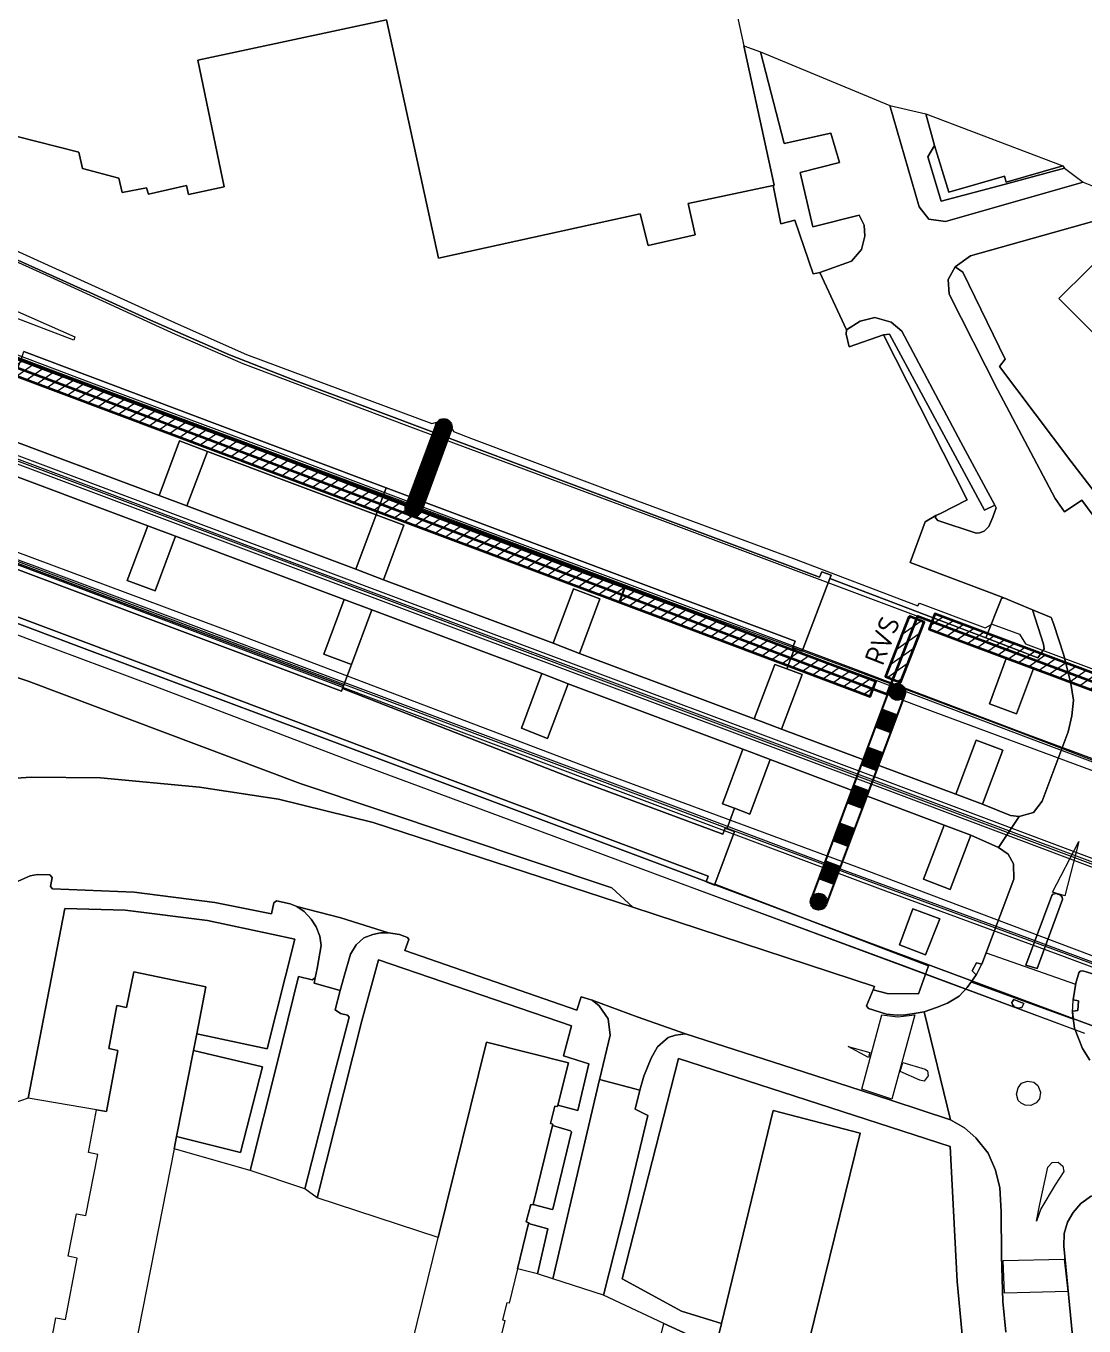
# Model space of a CAD drawing. Header units: metres. Extents: x 112942 to 118371, y 496117 to 499046.
# Drawn here: x 115568.4 to 115699.1, y 497433.4 to 497594 of the extents above; entities that cross this region are included whole.
import ezdxf
from ezdxf.enums import TextEntityAlignment as Align

# ---------------------------------------------------------------- set-up
doc = ezdxf.new("R2010")
doc.units = ezdxf.units.M
for name, color, linetype, lineweight in [('B-WE-OG-TOPOKAART-G', 7, 'Continuous', 18), ('N-WE-KL-DATA_GLASVEZEL-G', 90, 'KL-GLASVEZEL-N', 35), ('N-WE-KL-DATA_GLASVEZEL_HULPSTUK-S', 90, 'Continuous', 25), ('N-WE-KL-DATA_KABELGOOT-A', 92, 'Continuous', 18), ('N-WE-KL-DATA_KABELGOOT-G', 90, 'Continuous', 35), ('N-WE-KL-DATA_KABELGOOT-T25', 7, 'Continuous', 25), ('N-WE-VW-BEWEGWIJZERING_DRAAGCONSTRUCTIE_PORTAAL-G', 7, 'Continuous', 25)]:
    doc.layers.add(name, color=color, linetype=linetype, lineweight=lineweight)
doc.layers.add('GV-KAB-LIJN', color=3, linetype='Continuous')
doc.styles.add('NLCS-ISO-T25', font='NLCS-ISO.ttf', dxfattribs={"height": 2.5})
doc.linetypes.add('KL-GLASVEZEL-N', pattern='A,4,-1,[101,NLCS.SHX,S=0.5,R=0,X=0,Y=0],-1,4,-1,["G",Standard,S=1,R=0,X=-0.25,Y=-0.5],-1.5', length=12.5)
pattern_1 = [(35, (115239.072, 497068.6275), (-0.6373868, 0.9102827), [])]

# ---------------------------------------------------------------- blocks, each defined once
blk = doc.blocks.new('SKL-DATA_HULP_HDPE_KOP-SO')
at = {"layer": 'GV-KAB-LIJN'}
blk.add_line((-1, 0), (1, 0), dxfattribs=at)
at = {"layer": 'GV-KAB-LIJN', "const_width": 0.2}
for points in [[(-1, -0.5), (-1, 0.5)], [(1, -0.5), (1, 0.5)]]:
    blk.add_lwpolyline(points, dxfattribs=at)

msp = doc.modelspace()

# ---------------------------------------------------------------- hatches: boundary and pattern name
at = {"layer": 'N-WE-KL-DATA_KABELGOOT-A'}
h = msp.add_hatch(dxfattribs=at)
h.set_pattern_fill('ANSI31', color=256, scale=0.35, style=0)
h.set_pattern_definition(pattern_1)
h.paths.add_polyline_path([(115409.834, 497611.872), (115409.133, 497609.998), (115429.111, 497602.526), (115472.372, 497586.338), (115508.985, 497572.531), (115553.699, 497555.805), (115598.336, 497539.082), (115647.466, 497520.636), (115672.726, 497511.137), (115673.43, 497513.009), (115648.168, 497522.508), (115599.038, 497540.954), (115554.399, 497557.679), (115509.689, 497574.403), (115473.076, 497588.21), (115429.811, 497604.4)])
h = msp.add_hatch(dxfattribs=at)
h.set_pattern_fill('ANSI31', color=256, scale=0.35, style=0)
h.set_pattern_definition(pattern_1)
h.paths.add_polyline_path([(115677.534, 497521.064), (115674.608, 497513.618), (115676.469, 497512.886), (115679.395, 497520.332)])
h = msp.add_hatch(dxfattribs=at)
h.set_pattern_fill('ANSI31', color=256, scale=0.35, style=0)
h.set_pattern_definition(pattern_1)
h.paths.add_polyline_path([(115866.167, 497443.04), (115858.41, 497446.077), (115840.874, 497454.173), (115812.922, 497467.293), (115784.142, 497480.806), (115766.854, 497488.838), (115760.714, 497491.373), (115749.683, 497495.555), (115735.685, 497500.78), (115685.294, 497519.623), (115680.712, 497521.341), (115680.01, 497519.468), (115684.594, 497517.749), (115734.985, 497498.906), (115748.979, 497493.683), (115759.978, 497489.513), (115766.05, 497487.006), (115783.296, 497478.994), (115812.072, 497465.483), (115840.03, 497452.359), (115857.626, 497444.237), (115865.438, 497441.178)])

# ---------------------------------------------------------------- linework, layer by layer
at = {"layer": 'B-WE-OG-TOPOKAART-G'}
for points, elevation in [([(115648.091, 497632.897), (115657.117, 497591.507), (115660.87, 497574.299), (115660.718, 497574.267), (115650.235, 497572.04), (115651.08, 497568.18), (115645.294, 497566.856), (115644.308, 497570.78), (115619.364, 497565.292), (115612.949, 497594.734), (115589.63, 497589.746), (115592.892, 497574.102), (115588.478, 497573.155), (115588.235, 497574.25), (115583.546, 497573.196), (115583.304, 497573.996), (115580.294, 497573.409), (115579.889, 497575.182), (115575.391, 497576.36), (115574.941, 497578.38), (115561.933, 497581.663)], -0.359), ([(115710.523, 497545.766), (115696.038, 497560.297), (115703.228, 497567.422)], -0.55), ([(115571.096, 497429.156), (115572.118, 497434.387), (115573.29, 497434.186), (115574.74, 497441.738), (115573.621, 497441.992), (115574.657, 497447.243), (115575.819, 497447.042), (115577.294, 497454.567), (115576.128, 497454.799), (115577.133, 497460.07), (115578.347, 497459.874), (115579.782, 497467.411), (115578.635, 497467.678), (115579.652, 497472.954), (115580.82, 497472.741), (115581.725, 497477.138), (115590.65, 497475.269), (115589.509, 497469.457), (115589.109, 497467.423), (115589.109, 497467.423), (115587.022, 497456.791), (115586.722, 497455.265), (115576.982, 497405.659)], -0.287), ([(115653.323, 497429.531), (115654.339, 497433.704), (115660.746, 497460.011), (115671.479, 497457.19), (115663.935, 497426.573)], -0.293), ([(115644.96, 497424.506), (115647.204, 497433.704), (115651.17, 497431.86)], -0.293)]:
    msp.add_lwpolyline(points, dxfattribs=dict(at, elevation=elevation))
at = {"layer": 'B-WE-OG-TOPOKAART-G', "elevation": -0.073}
msp.add_lwpolyline([(115672.667, 497467.166), (115672.498, 497466.539), (115669.989, 497467.886), (115672.667, 497467.166)], close=True, dxfattribs=at)
at = {"layer": 'B-WE-OG-TOPOKAART-G'}
for points in [[(115446.556, 497598.107, 6.858), (115477.137, 497586.663, 7.12), (115491.127, 497581.446, 7.12), (115501.537, 497577.523, 7.129), (115516.452, 497571.688, 7.093), (115528.692, 497567.164, 7.12), (115542.843, 497561.929, 7.12), (115574.49, 497550.041, 7.12), (115586.899, 497545.411, 7.12), (115598.658, 497541.05, 7.12), (115617.619, 497533.798, 7.12), (115637.471, 497526.33, 7.12), (115648.724, 497522.228, 7.12), (115664.03, 497516.609, 6.973), (115673.069, 497513.282, 7.039), (115694.12, 497505.354, 7.087), (115709.66, 497499.535, 7.087)], [(115561.933, 497581.663, -0.359), (115574.941, 497578.38, -0.359), (115575.391, 497576.36, -0.359), (115579.889, 497575.182, -0.359), (115580.294, 497573.409, -0.359), (115583.304, 497573.996, -0.359), (115583.546, 497573.196, -0.359), (115588.235, 497574.25, -0.359), (115588.478, 497573.155, -0.359), (115592.892, 497574.102, -0.359), (115589.63, 497589.746, -0.359), (115612.949, 497594.734, -0.359), (115619.364, 497565.292, -0.359), (115644.308, 497570.78, -0.359), (115645.294, 497566.856, -0.359), (115651.08, 497568.18, -0.359), (115650.235, 497572.04, -0.359), (115660.718, 497574.267, -0.359), (115661.678, 497569.538, -0.29), (115663.405, 497569.986, -0.29), (115665.669, 497563.345, -0.32), (115666.11, 497563.432, -0.539), (115666.495, 497563.508, -0.319), (115669.776, 497556.449, -0.353), (115669.736, 497555.907, -0.46), (115670.095, 497554.323, -0.46), (115674.361, 497555.836, -0.253), (115684.703, 497535.436, -0.237), (115681.412, 497533.747, -0.269), (115680.814, 497533.509, -0.431), (115679.517, 497532.72, -0.534), (115677.653, 497527.696, -0.522), (115689.211, 497523.323, -0.356), (115688.936, 497523.23, -0.353), (115686.999, 497518.378, -0.398), (115667.743, 497525.721, -0.364), (115667.895, 497526.141, -0.33), (115666.746, 497526.56, -0.301), (115666.462, 497525.877, -0.207), (115628.241, 497540.221, -0.345), (115619.722, 497543.416, -0.353), (115610.271, 497546.972, -0.303), (115601.751, 497550.156, -0.303), (115593.554, 497553.337, -0.31), (115583.792, 497557.649, -0.262), (115575.849, 497561.244, -0.332), (115575.6, 497561.357, -0.304), (115560.457, 497568.16, -0.306)], [(115657.117, 497591.507, -0.359), (115659.173, 497590.785, -0.25), (115662.09, 497579.467, -0.213), (115667.852, 497580.724, -0.2), (115668.93, 497577.122, -0.2), (115664.08, 497575.871, -0.22), (115665.629, 497569.181, -0.227), (115671.37, 497570.623, -0.15), (115671.966, 497569.361, -0.15), (115672.071, 497568.021, -0.16), (115671.631, 497566.381, -0.183), (115670.413, 497564.909, -0.217), (115666.495, 497563.508, -0.319), (115666.11, 497563.432, -0.539), (115665.669, 497563.345, -0.32), (115663.405, 497569.986, -0.29), (115661.678, 497569.538, -0.29), (115660.718, 497574.267, -0.359), (115660.87, 497574.299, -0.359), (115657.117, 497591.507, -0.359)], [(115689.452, 497432.631, -0.235), (115689.085, 497436.415, -0.235), (115688.947, 497442.058, -0.214), (115688.882, 497447.535, -0.2), (115688.725, 497450.437, -0.183), (115688.201, 497452.648, -0.174), (115687.277, 497454.71, -0.223), (115685.774, 497456.605, -0.188), (115684.377, 497457.851, -0.194), (115682.627, 497458.865, -0.027), (115679.387, 497472.175, -0.103), (115680.92, 497472.711, -0.214), (115682.276, 497473.275, -0.235), (115683.718, 497474.104, -0.223), (115684.708, 497475.197, -0.117), (115685.235, 497475.955, -0.15), (115685.792, 497476.755, -0.173), (115685.306, 497477.234, -0.175), (115685.834, 497478.246, -0.169), (115686.504, 497478.075, -0.164), (115687.074, 497479.601, -0.15), (115690.452, 497488.577, -0.157), (115690.407, 497490.47, -0.193), (115689.756, 497491.654, -0.202), (115688.571, 497492.509, -0.241), (115691.114, 497496.307, -0.191), (115692.872, 497496.808, -0.173), (115693.97, 497498.198, -0.19), (115697.153, 497506.782, -0.155), (115697.644, 497508.759, -0.181), (115697.819, 497510.706, -0.179), (115697.501, 497512.73, -0.194), (115696.632, 497516.238, -0.183), (115695.354, 497520.178, -0.113), (115695.053, 497520.921, -0.245), (115692.762, 497521.863, -0.224), (115689.211, 497523.323, -0.356), (115677.653, 497527.696, -0.522), (115679.517, 497532.72, -0.534), (115680.814, 497533.509, -0.431), (115680.8, 497533.213, -0.41), (115681.062, 497532.866, -0.401), (115685.793, 497531.339, -0.314), (115686.218, 497531.354, -0.317), (115686.796, 497531.567, -0.311), (115687.381, 497532.134, -0.314), (115687.856, 497533.29, -0.329), (115688.274, 497534.433, -0.329), (115688.093, 497534.772, -0.326), (115683.922, 497542.572, -0.17), (115676.638, 497556.255, -0.197), (115675.293, 497557.374, -0.217), (115673.281, 497557.978, -0.217), (115671.489, 497557.513, -0.283), (115669.776, 497556.449, -0.353), (115666.495, 497563.508, -0.319), (115670.413, 497564.909, -0.217), (115671.631, 497566.381, -0.183), (115672.071, 497568.021, -0.16), (115671.966, 497569.361, -0.15), (115671.37, 497570.623, -0.15), (115665.629, 497569.181, -0.227), (115664.08, 497575.871, -0.22), (115668.93, 497577.122, -0.2), (115667.852, 497580.724, -0.2), (115662.09, 497579.467, -0.213), (115659.173, 497590.785, -0.25), (115675.156, 497584.148, -0.12)], [(115472.724, 497587.274, 6.963), (115509.337, 497573.467, 6.943), (115554.049, 497556.742, 6.943), (115598.687, 497540.018, 6.96), (115647.817, 497521.572, 7.013), (115680.382, 497509.327, 7.067), (115711.719, 497497.702, 7.083)], [(115519.368, 497579.306, 0.539), (115521.718, 497585.499, 0.723), (115542.164, 497576.202, 1.247), (115571.394, 497562.969, 2.01), (115586.834, 497555.884, 2.253), (115595.208, 497552.293, 2.487), (115615.456, 497544.62, 3.16), (115646.381, 497533.146, 3.957), (115684.944, 497518.686, 4.923), (115735.245, 497499.877, 6.177)], [(115675.156, 497584.148, -0.12), (115678.778, 497571.653, -0.133), (115679.949, 497570.108, -0.147), (115682.002, 497569.833, -0.2), (115699.019, 497574.662, -0.453), (115706.626, 497571.637, -0.48), (115685.09, 497565.568, -0.323), (115683.206, 497564.242, -0.283), (115682.335, 497562.64, -0.263), (115682.49, 497560.835, -0.153), (115688.433, 497549.085, -0.12), (115695.586, 497535.62, -0.087), (115696.712, 497533.976, -0.197), (115698.871, 497535.4, -0.223), (115702.467, 497530.508, -0.23)], [(115675.156, 497584.148, -0.12), (115679.603, 497583.117, -0.368), (115680.648, 497579.195, -0.476), (115679.815, 497577.8, -0.234), (115681.466, 497572.317, -0.182), (115689.26, 497574.41, -0.441), (115696.734, 497576.416, -0.481), (115699.019, 497574.662, -0.453), (115682.002, 497569.833, -0.2), (115679.949, 497570.108, -0.147), (115678.778, 497571.653, -0.133), (115675.156, 497584.148, -0.12)], [(115679.603, 497583.117, -0.368), (115696.511, 497576.718, -0.522), (115689.523, 497574.668, -0.479), (115689.312, 497575.426, -0.461), (115682.435, 497573.459, -0.327), (115680.648, 497579.195, -0.476), (115679.603, 497583.117, -0.368)], [(115460.758, 497579.804, 6.98), (115500.509, 497564.947, 7.017), (115541.612, 497549.511, 7.097), (115583.221, 497533.905, 7.073), (115623.584, 497518.744, 7.037), (115676.194, 497499.064, 7.157), (115702.435, 497489.212, 7.053)], [(115702.786, 497490.147, 7.053), (115676.544, 497499.999, 7.157), (115623.934, 497519.679, 7.037), (115583.572, 497534.839, 7.073), (115541.963, 497550.445, 7.097), (115500.859, 497565.882, 7.017), (115461.108, 497580.739, 6.98)], [(115713.432, 497498.546, 5.89), (115691.969, 497506.504, 5.288), (115670.682, 497514.552, 4.72), (115647.302, 497523.315, 4.093), (115624.104, 497532.011, 3.482), (115600.096, 497541.073, 2.844), (115576.562, 497549.847, 2.196), (115552.648, 497558.862, 1.555), (115532.15, 497566.526, 1.022), (115516.764, 497572.436, 0.585), (115517.058, 497573.215, 0.607), (115518.26, 497576.385, 0.53), (115556.761, 497562.143, 1.612), (115557.201, 497562.057, 1.597), (115557.466, 497562.191, 1.597), (115557.556, 497562.442, 1.597), (115557.471, 497562.688, 1.597), (115557.082, 497562.95, 1.612), (115519.368, 497579.306, 0.539)], [(115696.511, 497576.718, -0.522), (115696.734, 497576.416, -0.481), (115689.26, 497574.41, -0.441), (115681.466, 497572.317, -0.182), (115679.815, 497577.8, -0.234), (115680.648, 497579.195, -0.476), (115682.435, 497573.459, -0.327), (115689.312, 497575.426, -0.461), (115689.523, 497574.668, -0.479), (115696.511, 497576.718, -0.522)], [(115473.464, 497575.415, 7.077), (115518.17, 497558.67, 7.08), (115555.8, 497544.593, 7.12), (115599.602, 497528.148, 7.123), (115641.095, 497512.587, 7.13), (115675.671, 497499.632, 7.133), (115806.516, 497450.529, 7.078)], [(115809.343, 497458.05, 6.985), (115808.175, 497454.965, 7.055), (115806.948, 497451.722, 7.071), (115806.934, 497451.686, 7.115), (115806.731, 497451.148, 7.027), (115806.57, 497450.722, 7.078), (115798.806, 497453.639, 7.077), (115779.42, 497460.927, 7.077), (115760.739, 497467.952, 7.08), (115737.283, 497476.748, 7.08), (115716.351, 497484.624, 7.043), (115698.2, 497491.413, 7.053), (115675.74, 497499.817, 7.133), (115641.164, 497512.772, 7.13), (115599.672, 497528.333, 7.123), (115555.869, 497544.778, 7.12), (115518.239, 497558.855, 7.08), (115473.534, 497575.6, 7.077)], [(115709.039, 497525.242, -0.407), (115697.506, 497540.23, -0.217), (115688.697, 497551.925, -0.153), (115689.391, 497552.802, -0.23), (115684.166, 497563.546, -0.26), (115683.206, 497564.242, -0.283), (115685.09, 497565.568, -0.323), (115706.626, 497571.637, -0.48)], [(115557.694, 497570.527, 1.621), (115587.212, 497557.149, 2.341), (115595.657, 497553.406, 2.487), (115618.567, 497544.862, 3.298), (115619.46, 497545.119, 3.298), (115620.901, 497544.595, 3.298), (115621.224, 497543.873, 3.298), (115623.452, 497543.01, 3.322), (115642.86, 497535.736, 3.892), (115663.233, 497528.202, 4.489), (115678.609, 497522.364, 4.855), (115678.808, 497522.683, 4.855), (115686.926, 497519.627, 5.08), (115687.782, 497520.063, 5.032), (115691.163, 497518.854, 5.158), (115691.918, 497517.646, 5.188), (115708.532, 497511.425, 5.63)], [(115560.457, 497568.16, -0.306), (115575.6, 497561.357, -0.304), (115575.849, 497561.244, -0.332), (115583.792, 497557.649, -0.262), (115593.554, 497553.337, -0.31), (115601.751, 497550.156, -0.303), (115610.271, 497546.972, -0.303), (115619.722, 497543.416, -0.353), (115628.241, 497540.221, -0.345), (115666.462, 497525.877, -0.207), (115666.746, 497526.56, -0.301), (115667.895, 497526.141, -0.33), (115667.743, 497525.721, -0.364), (115664.322, 497516.741, -0.225), (115663.363, 497517.087, -0.26), (115663.128, 497517.172, -0.237), (115663.434, 497517.965, -0.236), (115645.074, 497524.852, -0.225), (115612.921, 497536.926, -0.247), (115592.077, 497544.747, -0.203), (115568.162, 497553.761, -0.218)], [(115703.228, 497567.422, -0.55), (115696.038, 497560.297, -0.55), (115710.523, 497545.766, -0.55)], [(115715.851, 497472.462, 7.15), (115692.104, 497481.335, 7.195), (115668.718, 497489.942, 7.156), (115650.083, 497496.986, 7.141), (115602.465, 497514.859, 7.132), (115587.628, 497520.457, 7.18), (115569.512, 497527.24, 7.786), (115563.185, 497529.566, 7.753), (115560.729, 497530.461, 7.75), (115555.958, 497532.165, 7.753), (115525.138, 497542.988, 4.444), (115467.288, 497564.935, 6.931)], [(115706.042, 497476.9, 6.973), (115672.199, 497489.658, 7.053), (115639.365, 497501.796, 7.047), (115594.596, 497518.782, 7.08), (115551.014, 497535.038, 7.047), (115508.148, 497551.084, 7.047), (115467.783, 497566.306, 6.843)], [(115702.467, 497530.508, -0.23), (115698.871, 497535.4, -0.223), (115696.712, 497533.976, -0.197), (115695.586, 497535.62, -0.087), (115688.433, 497549.085, -0.12), (115682.49, 497560.835, -0.153), (115682.335, 497562.64, -0.263), (115683.206, 497564.242, -0.283), (115684.166, 497563.546, -0.26), (115689.391, 497552.802, -0.23), (115688.697, 497551.925, -0.153), (115697.506, 497540.23, -0.217)], [(115557.359, 497561.576, 1.544), (115558.272, 497562.616, 1.556), (115565.208, 497559.662, 1.672), (115574.468, 497555.576, 1.966), (115574.34, 497555.151, 1.969), (115561.893, 497559.89, 1.615), (115557.359, 497561.576, 1.544)], [(115757.479, 497481.404, 6.8), (115689.482, 497507.363, 5.173), (115677.437, 497511.871, 4.93), (115663.734, 497517.001, 4.603), (115652.399, 497521.154, 4.285), (115632.561, 497528.618, 3.628), (115618.586, 497533.866, 3.283), (115599.233, 497541.127, 2.767), (115573.084, 497550.865, 2.037), (115556.282, 497557.221, 1.681)], [(115688.093, 497534.772, -0.326), (115686.82, 497534.157, -0.308), (115675.087, 497555.916, -0.297), (115674.361, 497555.836, -0.253), (115670.095, 497554.323, -0.46), (115669.736, 497555.907, -0.46), (115669.776, 497556.449, -0.353), (115671.489, 497557.513, -0.283), (115673.281, 497557.978, -0.217), (115675.293, 497557.374, -0.217), (115676.638, 497556.255, -0.197), (115683.922, 497542.572, -0.17), (115688.093, 497534.772, -0.326)], [(115688.093, 497534.772, -0.326), (115688.274, 497534.433, -0.329), (115687.856, 497533.29, -0.329), (115687.381, 497532.134, -0.314), (115686.796, 497531.567, -0.311), (115686.218, 497531.354, -0.317), (115685.793, 497531.339, -0.314), (115681.062, 497532.866, -0.401), (115680.8, 497533.213, -0.41), (115680.814, 497533.509, -0.431), (115681.412, 497533.747, -0.269), (115684.703, 497535.436, -0.237), (115674.361, 497555.836, -0.253), (115675.087, 497555.916, -0.297), (115686.82, 497534.157, -0.308), (115688.093, 497534.772, -0.326)], [(115612.921, 497536.926, -0.247), (115611.706, 497533.696, -0.247), (115611.671, 497533.602, -0.247), (115590.827, 497541.424, -0.202), (115587.386, 497542.716, -0.22), (115584.855, 497535.976, -0.221), (115564.368, 497543.649, -0.21), (115567.884, 497553.011, -0.215), (115568.162, 497553.761, -0.218), (115592.077, 497544.747, -0.203), (115612.921, 497536.926, -0.247)], [(115564.368, 497543.649, -0.21), (115584.855, 497535.976, -0.221), (115588.3, 497534.681, -0.2), (115609.148, 497526.859, -0.247), (115612.574, 497525.574, -0.239), (115626.715, 497520.291, -0.221), (115633.562, 497517.716, -0.224), (115636.8, 497516.458, -0.228), (115658.394, 497508.373, -0.264), (115659.482, 497507.965, -0.18), (115661.768, 497507.108, -0.262), (115683.286, 497499.081, -0.23), (115686.586, 497497.824, -0.233), (115690.062, 497496.443, -0.229), (115691.114, 497496.307, -0.191)], [(115588.3, 497534.681, -0.2), (115584.855, 497535.976, -0.221), (115587.386, 497542.716, -0.22), (115590.827, 497541.424, -0.202), (115588.3, 497534.681, -0.2)], [(115588.3, 497534.681, -0.2), (115590.827, 497541.424, -0.202), (115611.671, 497533.602, -0.247), (115609.148, 497526.859, -0.247), (115588.3, 497534.681, -0.2)], [(115699.224, 497469.495, 5.609), (115649.052, 497488.14, 4.363), (115630.805, 497494.929, 3.943), (115608.467, 497503.195, 3.598), (115584.359, 497512.364, 2.461), (115568.921, 497518.153, 2.077), (115552.394, 497524.401, 1.852), (115542.91, 497527.446, 1.927), (115536.369, 497529.054, 1.927), (115525.797, 497530.69, 1.924), (115524.182, 497530.957, 1.888), (115524.358, 497531.816, 0.483), (115524.413, 497532.256, 0.495), (115525.206, 497538.917, 0.526), (115525.393, 497539.987, 0.7)], [(115525.393, 497539.987, 0.7), (115533.483, 497538.478, 0.84), (115540.719, 497536.753, 0.917), (115546.465, 497535.173, 1.02), (115551.983, 497533.414, 1.033), (115560.866, 497530.303, 1.3), (115588.746, 497519.784, 2.05), (115619.37, 497508.273, 2.99), (115653.489, 497495.466, 4.073), (115674.759, 497487.495, 4.567), (115696.821, 497479.392, 5.127), (115714.764, 497472.684, 5.663)], [(115607.65, 497512.467, -0.237), (115583.379, 497521.575, -0.199), (115558.953, 497530.743, -0.217), (115559.941, 497533.364, -0.216), (115562.471, 497540.104, -0.217), (115583.451, 497532.231, -0.219), (115580.916, 497525.491, -0.22), (115584.365, 497524.195, -0.203), (115586.898, 497530.935, -0.203), (115607.737, 497523.114, -0.248), (115605.212, 497516.374, -0.245), (115608.634, 497515.089, -0.24), (115607.65, 497512.467, -0.237)], [(115691.114, 497496.307, -0.191), (115688.571, 497492.509, -0.241), (115685.15, 497493.996, -0.244), (115681.852, 497495.249, -0.245), (115660.362, 497503.363, -0.26), (115658.104, 497504.21, -0.18), (115656.993, 497504.626, -0.264), (115635.395, 497512.713, -0.228), (115632.139, 497513.968, -0.226), (115625.298, 497516.548, -0.221), (115611.163, 497521.83, -0.239), (115607.737, 497523.114, -0.248), (115586.898, 497530.935, -0.203), (115583.451, 497532.231, -0.219), (115562.471, 497540.104, -0.217)], [(115697.506, 497540.23, -0.217), (115709.039, 497525.242, -0.407)], [(115663.363, 497517.087, -0.26), (115662.414, 497514.555, -0.26), (115660.923, 497515.114, -0.262), (115658.394, 497508.373, -0.264), (115636.8, 497516.458, -0.228), (115639.317, 497523.204, -0.229), (115636.078, 497524.452, -0.226), (115633.562, 497517.716, -0.224), (115626.715, 497520.291, -0.221), (115612.574, 497525.574, -0.239), (115615.097, 497532.317, -0.239), (115611.671, 497533.602, -0.247), (115611.706, 497533.696, -0.247), (115612.921, 497536.926, -0.247), (115645.074, 497524.852, -0.225), (115663.434, 497517.965, -0.236), (115663.128, 497517.172, -0.237), (115663.363, 497517.087, -0.26)], [(115609.148, 497526.859, -0.247), (115611.671, 497533.602, -0.247), (115615.097, 497532.317, -0.239), (115612.574, 497525.574, -0.239), (115609.148, 497526.859, -0.247)], [(115699.224, 497469.495, 5.356), (115676.966, 497477.828, 4.758), (115649.052, 497488.14, 3.93), (115630.805, 497494.929, 3.433), (115608.467, 497503.195, 2.834), (115584.359, 497512.364, 2.038), (115568.921, 497518.153, 1.617), (115552.394, 497524.401, 1.195), (115542.91, 497527.446, 0.937), (115536.369, 497529.054, 0.777), (115525.797, 497530.69, 0.626), (115524.105, 497530.935, 0.605), (115524.308, 497531.822, 0.483), (115530.557, 497531.168, 0.673)], [(115530.557, 497531.168, 0.673), (115536.725, 497530.105, 0.793), (115542.735, 497528.736, 0.927), (115548.612, 497527.044, 1.027), (115556.555, 497524.248, 1.087), (115575.254, 497517.214, 1.69), (115603.888, 497506.473, 2.45), (115628.083, 497497.411, 3.28), (115672.314, 497480.838, 4.5), (115703.53, 497469.214, 5.377)], [(115557.466, 497531.462, -0.275), (115558.953, 497530.743, -0.217), (115583.379, 497521.575, -0.199), (115607.65, 497512.467, -0.237), (115607.521, 497512.126, -0.22), (115607.403, 497511.813, -0.238), (115583.149, 497520.916, -0.203), (115557.171, 497530.665, -0.273), (115557.466, 497531.462, -0.275)], [(115586.898, 497530.935, -0.203), (115584.365, 497524.195, -0.203), (115580.916, 497525.491, -0.22), (115583.451, 497532.231, -0.219), (115586.898, 497530.935, -0.203)], [(115557.171, 497530.665, -0.273), (115583.149, 497520.916, -0.203), (115607.403, 497511.813, -0.238), (115607.521, 497512.126, -0.22), (115636.116, 497500.977, -0.227), (115654.493, 497494.137, -0.237), (115654.776, 497494.886, -0.237), (115655.005, 497494.8, 0.25), (115655.938, 497494.449, -0.219), (115653.525, 497487.965, -0.225), (115653.471, 497487.823, -0.331), (115652.447, 497488.241, -0.295), (115652.681, 497488.943, -0.115), (115620.139, 497501.142, -0.315), (115584.906, 497514.389, -0.228), (115555.132, 497525.572, -0.323)], [(115560.729, 497529.927, 1.3), (115588.605, 497519.41, 2.05), (115619.229, 497507.899, 2.99), (115653.349, 497495.091, 4.073), (115674.619, 497487.12, 4.567), (115696.681, 497479.017, 5.127), (115714.624, 497472.309, 5.663)], [(115555.132, 497525.572, -0.323), (115584.906, 497514.389, -0.228), (115620.139, 497501.142, -0.315), (115652.681, 497488.943, -0.115), (115652.447, 497488.241, -0.295), (115653.471, 497487.823, -0.331), (115653.525, 497487.965, -0.225)], [(115686.999, 497518.378, -0.398), (115693.419, 497515.93, -0.315), (115694.225, 497517.02, -0.113), (115694.131, 497517.59, -0.112), (115692.762, 497521.863, -0.224), (115695.053, 497520.921, -0.245), (115695.354, 497520.178, -0.113), (115696.632, 497516.238, -0.183), (115697.501, 497512.73, -0.194), (115697.819, 497510.706, -0.179), (115697.644, 497508.759, -0.181), (115697.153, 497506.782, -0.155), (115693.97, 497498.198, -0.19), (115692.872, 497496.808, -0.173), (115691.114, 497496.307, -0.191), (115690.062, 497496.443, -0.229), (115686.586, 497497.824, -0.233), (115689.111, 497504.519, -0.249), (115685.822, 497505.744, -0.236), (115683.286, 497499.081, -0.23), (115661.768, 497507.108, -0.262), (115664.297, 497513.849, -0.259), (115662.414, 497514.555, -0.26), (115663.363, 497517.087, -0.26), (115664.322, 497516.741, -0.225), (115667.743, 497525.721, -0.364), (115686.999, 497518.378, -0.398)], [(115703.53, 497469.214, 5.377), (115672.314, 497480.838, 4.5), (115628.083, 497497.411, 3.28), (115603.888, 497506.473, 2.45), (115575.254, 497517.214, 1.69), (115556.555, 497524.248, 1.087)], [(115608.634, 497515.089, -0.24), (115605.212, 497516.374, -0.245), (115607.737, 497523.114, -0.248), (115611.163, 497521.83, -0.239), (115608.634, 497515.089, -0.24)], [(115636.8, 497516.458, -0.228), (115633.562, 497517.716, -0.224), (115636.078, 497524.452, -0.226), (115639.317, 497523.204, -0.229), (115636.8, 497516.458, -0.228)], [(115689.211, 497523.323, -0.356), (115692.762, 497521.863, -0.224), (115694.131, 497517.59, -0.112), (115694.225, 497517.02, -0.113), (115693.419, 497515.93, -0.315), (115686.999, 497518.378, -0.398), (115688.936, 497523.23, -0.353), (115689.211, 497523.323, -0.356)], [(115540.512, 497522.508, -0.362), (115568.693, 497513.05, -0.316), (115602.285, 497500.378, -0.336), (115640.794, 497487.5, -0.301), (115643.387, 497485.106, -0.226), (115611.309, 497495.564, -0.21), (115599.612, 497498.449, -0.217), (115589.832, 497499.926, -0.207), (115577.629, 497501.099, -0.227), (115569.095, 497501.194, -0.23), (115561.359, 497500.686, -0.213)], [(115653.525, 497487.965, -0.225), (115679.897, 497477.875, -0.338), (115678.667, 497474.393, -0.235), (115674.819, 497474.442, -0.269), (115673.072, 497474.908, -0.295), (115673.251, 497475.336, -0.269), (115643.387, 497485.106, -0.226), (115640.794, 497487.5, -0.301), (115602.285, 497500.378, -0.336), (115568.693, 497513.05, -0.316), (115540.512, 497522.508, -0.362)], [(115607.521, 497512.126, -0.22), (115607.65, 497512.467, -0.237), (115608.634, 497515.089, -0.24), (115611.163, 497521.83, -0.239), (115625.298, 497516.548, -0.221), (115632.139, 497513.968, -0.226), (115629.617, 497507.213, -0.224), (115632.863, 497505.972, -0.228), (115635.395, 497512.713, -0.228), (115656.993, 497504.626, -0.264), (115654.462, 497497.885, -0.263), (115655.948, 497497.328, -0.26), (115655.039, 497494.892, -0.26), (115655.005, 497494.8, 0.25), (115654.776, 497494.886, -0.237), (115654.493, 497494.137, -0.237), (115636.116, 497500.977, -0.227), (115607.521, 497512.126, -0.22)], [(115661.768, 497507.108, -0.262), (115659.482, 497507.965, -0.18), (115658.394, 497508.373, -0.264), (115660.923, 497515.114, -0.262), (115662.414, 497514.555, -0.26), (115664.297, 497513.849, -0.259), (115661.768, 497507.108, -0.262)], [(115689.528, 497515.823, -0.237), (115692.87, 497514.606, -0.233), (115690.781, 497509.011, -0.227), (115687.468, 497510.222, -0.229), (115689.528, 497515.823, -0.237)], [(115687.468, 497510.222, -0.229), (115690.781, 497509.011, -0.227), (115692.87, 497514.606, -0.233), (115689.528, 497515.823, -0.237), (115687.468, 497510.222, -0.229)], [(115632.139, 497513.968, -0.226), (115635.395, 497512.713, -0.228), (115632.863, 497505.972, -0.228), (115629.617, 497507.213, -0.224), (115632.139, 497513.968, -0.226)], [(115683.286, 497499.081, -0.23), (115685.822, 497505.744, -0.236), (115689.111, 497504.519, -0.249), (115686.586, 497497.824, -0.233), (115683.286, 497499.081, -0.23)], [(115660.362, 497503.363, -0.26), (115657.827, 497496.623, -0.26), (115655.948, 497497.328, -0.26), (115654.462, 497497.885, -0.263), (115656.993, 497504.626, -0.264), (115658.104, 497504.21, -0.18), (115660.362, 497503.363, -0.26)], [(115660.362, 497503.363, -0.26), (115681.852, 497495.249, -0.245), (115679.31, 497488.562, -0.253), (115682.608, 497487.309, -0.273), (115685.15, 497493.996, -0.244), (115688.571, 497492.509, -0.241), (115689.756, 497491.654, -0.202), (115690.407, 497490.47, -0.193), (115690.452, 497488.577, -0.157), (115687.074, 497479.601, -0.15), (115686.504, 497478.075, -0.164), (115685.834, 497478.246, -0.169), (115685.306, 497477.234, -0.175), (115685.792, 497476.755, -0.173), (115685.235, 497475.955, -0.15), (115684.708, 497475.197, -0.117), (115683.718, 497474.104, -0.223), (115682.276, 497473.275, -0.235), (115680.92, 497472.711, -0.214), (115679.387, 497472.175, -0.103), (115678.386, 497472.044, -0.194), (115677.067, 497471.823, -0.261), (115676.062, 497471.764, -0.203), (115674.745, 497471.905, -0.229), (115672.511, 497472.587, -0.275), (115672.27, 497472.916, -0.275), (115673.072, 497474.908, -0.295), (115674.819, 497474.442, -0.269), (115678.667, 497474.393, -0.235), (115679.897, 497477.875, -0.338), (115653.525, 497487.965, -0.225), (115655.938, 497494.449, -0.219), (115655.005, 497494.8, 0.25), (115655.039, 497494.892, -0.26), (115655.948, 497497.328, -0.26), (115657.827, 497496.623, -0.26), (115660.362, 497503.363, -0.26)], [(115561.359, 497500.686, -0.213), (115569.095, 497501.194, -0.23), (115577.629, 497501.099, -0.227), (115589.832, 497499.926, -0.207), (115599.612, 497498.449, -0.217), (115611.309, 497495.564, -0.21), (115643.387, 497485.106, -0.226)], [(115685.15, 497493.996, -0.244), (115682.608, 497487.309, -0.273), (115679.31, 497488.562, -0.253), (115681.852, 497495.249, -0.245), (115685.15, 497493.996, -0.244)], [(115696.743, 497486.5, -0.078), (115695.237, 497486.958, -0.092), (115698.507, 497493.241, -0.086), (115696.743, 497486.5, -0.078)], [(115643.387, 497485.106, -0.226), (115673.251, 497475.336, -0.269), (115673.072, 497474.908, -0.295), (115672.27, 497472.916, -0.275), (115672.511, 497472.587, -0.275), (115674.745, 497471.905, -0.229), (115676.062, 497471.764, -0.203), (115677.067, 497471.823, -0.261), (115678.386, 497472.044, -0.194), (115679.387, 497472.175, -0.103), (115682.627, 497458.865, -0.027), (115675.403, 497461.222, -0.052), (115671.598, 497462.464, -0.064), (115663.198, 497465.205, -0.093), (115649.896, 497469.474, -0.295), (115643.937, 497471.584, -0.223), (115638.348, 497473.618, -0.157), (115637.017, 497474.026, -0.16), (115636.472, 497472.376, -0.167), (115615.219, 497479.754, -0.193), (115615.734, 497481.108, -0.205), (115615.532, 497481.388, -0.205), (115614.559, 497481.748, -0.185), (115613.191, 497481.963, -0.197), (115607.332, 497483.797, -0.205), (115601.873, 497485.22, -0.214), (115601.068, 497485.511, -0.188), (115599.38, 497485.886, -0.153), (115599.029, 497485.659, -0.153), (115598.732, 497484.286, -0.117), (115591.732, 497485.686, -0.11), (115581.792, 497486.983, -0.117), (115571.674, 497487.363, -0.176), (115571.457, 497487.675, -0.176), (115571.646, 497488.79, -0.173), (115571.359, 497489.101, -0.173), (115569.824, 497489.142, -0.179), (115568.92, 497489.008, -0.179), (115567.458, 497488.334, -0.205)], [(115567.458, 497488.334, -0.205), (115568.92, 497489.008, -0.179), (115569.824, 497489.142, -0.179), (115571.359, 497489.101, -0.173), (115571.646, 497488.79, -0.173), (115571.457, 497487.675, -0.176), (115571.674, 497487.363, -0.176), (115581.792, 497486.983, -0.117), (115591.732, 497485.686, -0.11), (115598.732, 497484.286, -0.117), (115599.029, 497485.659, -0.153), (115599.38, 497485.886, -0.153), (115601.068, 497485.511, -0.188), (115601.873, 497485.22, -0.214), (115602.792, 497484.571, -0.217), (115603.653, 497483.624, -0.2), (115604.28, 497482.701, -0.173), (115604.726, 497481.521, -0.179), (115604.886, 497480.367, -0.179), (115604.371, 497477.532, -0.22), (115604.145, 497476.391, -0.249), (115603.772, 497476.161, -0.284), (115602.077, 497476.541, -0.29), (115599.437, 497465.86, -0.345), (115596.099, 497452.59, -0.316), (115586.722, 497455.265, -0.287), (115587.022, 497456.791, -0.287), (115594.914, 497454.825, -0.153), (115597.64, 497465.388, -0.147), (115589.109, 497467.423, -0.287)], [(115695.168, 497486.554, -0.021), (115691.961, 497477.956, -0.034), (115693.322, 497477.535, -0.052), (115696.454, 497486.071, -0.009), (115696.447, 497486.365, -0.009), (115696.225, 497486.61, -0.009), (115695.683, 497486.803, -0.018), (115695.288, 497486.737, -0.016), (115695.168, 497486.554, -0.021)], [(115696.454, 497486.071, -0.009), (115693.322, 497477.535, -0.052), (115691.961, 497477.956, -0.034), (115695.168, 497486.554, -0.021), (115695.288, 497486.737, -0.016), (115695.683, 497486.803, -0.018), (115696.225, 497486.61, -0.009), (115696.447, 497486.365, -0.009), (115696.454, 497486.071, -0.009)], [(115589.109, 497467.423, -0.287), (115589.509, 497469.457, -0.287), (115598.207, 497467.604, -0.143), (115601.636, 497481.147, -0.139), (115598.947, 497481.75, -0.127), (115590.855, 497483.458, -0.127), (115580.671, 497484.743, -0.127), (115573.23, 497484.94, -0.137), (115568.671, 497461.503, -0.23), (115565.828, 497460.548, -0.362)], [(115568.671, 497461.503, -0.23), (115573.23, 497484.94, -0.137), (115580.671, 497484.743, -0.127), (115590.855, 497483.458, -0.127), (115598.947, 497481.75, -0.127), (115601.636, 497481.147, -0.139), (115598.207, 497467.604, -0.143), (115589.509, 497469.457, -0.287), (115590.65, 497475.269, -0.287), (115581.725, 497477.138, -0.287), (115580.82, 497472.741, -0.287), (115579.652, 497472.954, -0.287), (115578.635, 497467.678, -0.287), (115579.782, 497467.411, -0.287), (115578.347, 497459.874, -0.287), (115577.133, 497460.07, -0.287), (115568.671, 497461.503, -0.23)], [(115601.873, 497485.22, -0.214), (115607.332, 497483.797, -0.205), (115613.191, 497481.963, -0.197), (115612.213, 497481.94, -0.214), (115611.278, 497481.752, -0.205), (115610.138, 497481.34, -0.217), (115609.228, 497480.474, -0.22), (115608.501, 497479.3, -0.217), (115607.728, 497476.577, -0.287), (115607.232, 497474.812, -0.388), (115604.031, 497475.732, -0.415), (115604.145, 497476.391, -0.249), (115604.371, 497477.532, -0.22), (115604.886, 497480.367, -0.179), (115604.726, 497481.521, -0.179), (115604.28, 497482.701, -0.173), (115603.653, 497483.624, -0.2), (115602.792, 497484.571, -0.217), (115601.873, 497485.22, -0.214)], [(115677.964, 497484.896, -0.265), (115681.298, 497483.673, -0.251), (115679.566, 497479.21, -0.252), (115676.32, 497480.472, -0.252), (115677.964, 497484.896, -0.265)], [(115676.32, 497480.472, -0.252), (115679.566, 497479.21, -0.252), (115681.298, 497483.673, -0.251), (115677.964, 497484.896, -0.265), (115676.32, 497480.472, -0.252)], [(115633.52, 497439.19, -0.337), (115631.625, 497439.842, -0.339), (115632.893, 497445.373, -0.339), (115630.513, 497446.054, -0.287), (115630.535, 497446.142, -0.287), (115630.219, 497446.234, -0.287), (115630.799, 497448.392, -0.287), (115631.057, 497448.341, -0.287), (115631.072, 497448.405, -0.287), (115633.435, 497447.762, -0.339), (115633.497, 497447.807, -0.339), (115635.819, 497457.35, -0.303), (115635.675, 497457.501, -0.303), (115633.478, 497458.159, -0.287), (115633.513, 497458.3, -0.287), (115633.205, 497458.405, -0.287), (115633.749, 497460.553, -0.287), (115634.07, 497460.495, -0.287), (115634.117, 497460.677, -0.304), (115636.605, 497460.019, -0.367), (115637.933, 497465.774, -0.203), (115634.836, 497466.747, -0.213), (115635.818, 497470.479, -0.16), (115611.981, 497478.623, -0.123), (115609.888, 497471.08, -0.237), (115604.381, 497449.216, -0.313), (115602.871, 497450.334, -0.275), (115606.28, 497463.681, -0.339), (115608.335, 497471.546, -0.319), (115608.141, 497471.758, -0.319), (115607.278, 497471.984, -0.374), (115606.629, 497472.436, -0.388), (115607.232, 497474.812, -0.388), (115607.728, 497476.577, -0.287), (115608.501, 497479.3, -0.217), (115609.228, 497480.474, -0.22), (115610.138, 497481.34, -0.217), (115611.278, 497481.752, -0.205), (115612.213, 497481.94, -0.214), (115613.191, 497481.963, -0.197), (115614.559, 497481.748, -0.185), (115615.532, 497481.388, -0.205), (115615.734, 497481.108, -0.205), (115615.219, 497479.754, -0.193), (115636.472, 497472.376, -0.167), (115637.017, 497474.026, -0.16), (115638.348, 497473.618, -0.157), (115639.248, 497472.942, -0.147), (115640.361, 497471.328, -0.153), (115640.595, 497469.322, -0.197), (115639.311, 497463.946, -0.283), (115639.283, 497463.828, -0.283), (115633.52, 497439.19, -0.337)], [(115619.344, 497444.31, -0.287), (115604.381, 497449.216, -0.313), (115609.888, 497471.08, -0.237), (115611.981, 497478.623, -0.123), (115635.818, 497470.479, -0.16), (115634.836, 497466.747, -0.213), (115637.933, 497465.774, -0.203), (115636.605, 497460.019, -0.367), (115634.117, 497460.677, -0.304), (115635.448, 497465.901, -0.287), (115625.293, 497468.455, -0.287), (115619.344, 497444.31, -0.287)], [(115697.765, 497471.291, -0.15), (115697.554, 497471.367, -0.229), (115685.19, 497475.838, -0.15), (115685.747, 497476.638, -0.173), (115686.523, 497478.064, -0.165), (115687.051, 497479.476, -0.15), (115698.066, 497475.602, -0.15), (115697.747, 497473.571, -0.157), (115697.667, 497472.143, -0.169), (115697.765, 497471.291, -0.15)], [(115602.871, 497450.334, -0.275), (115596.099, 497452.59, -0.316), (115599.437, 497465.86, -0.345), (115602.077, 497476.541, -0.29), (115603.772, 497476.161, -0.284), (115604.145, 497476.391, -0.249), (115604.031, 497475.732, -0.415), (115607.232, 497474.812, -0.388), (115606.629, 497472.436, -0.388), (115607.278, 497471.984, -0.374), (115608.141, 497471.758, -0.319), (115608.335, 497471.546, -0.319), (115606.28, 497463.681, -0.339), (115602.871, 497450.334, -0.275)], [(115701.137, 497476.604, -0.209), (115698.998, 497477.247, -0.141), (115698.662, 497477.22, -0.152), (115698.49, 497477.014, -0.155), (115698.111, 497475.719, -0.15), (115697.792, 497473.688, -0.157), (115698.431, 497473.545, -0.154), (115698.376, 497472.343, -0.174), (115697.712, 497472.26, -0.169), (115697.81, 497471.408, -0.15), (115697.954, 497470.153, -0.166), (115698.943, 497467.674, -0.188), (115699.866, 497466.199, -0.153)], [(115699.866, 497466.199, -0.153), (115698.943, 497467.674, -0.188), (115697.954, 497470.153, -0.166), (115697.81, 497471.408, -0.15), (115697.712, 497472.26, -0.169), (115698.376, 497472.343, -0.174), (115698.431, 497473.545, -0.154), (115697.792, 497473.688, -0.157), (115698.111, 497475.719, -0.15), (115698.49, 497477.014, -0.155), (115698.662, 497477.22, -0.152), (115698.998, 497477.247, -0.141), (115701.137, 497476.604, -0.209)], [(115639.283, 497463.828, -0.283), (115639.311, 497463.946, -0.283), (115640.595, 497469.322, -0.197), (115640.361, 497471.328, -0.153), (115639.248, 497472.942, -0.147), (115638.348, 497473.618, -0.157), (115643.937, 497471.584, -0.223), (115649.896, 497469.474, -0.295), (115648.673, 497469.303, -0.252), (115647.736, 497469.033, -0.255), (115646.454, 497467.85, -0.278), (115645.637, 497466.468, -0.316), (115644.746, 497464.256, -0.342), (115644.243, 497462.499, -0.47), (115639.283, 497463.828, -0.283)], [(115690.497, 497472.824, -0.038), (115691.014, 497472.623, -0.049), (115691.456, 497472.737, -0.051), (115691.687, 497473.232, -0.049), (115690.45, 497473.721, -0.04), (115690.214, 497473.342, -0.051), (115690.277, 497473.077, -0.038), (115690.497, 497472.824, -0.038)], [(115691.687, 497473.232, -0.049), (115691.456, 497472.737, -0.051), (115691.014, 497472.623, -0.049), (115690.497, 497472.824, -0.038), (115690.277, 497473.077, -0.038), (115690.214, 497473.342, -0.051), (115690.45, 497473.721, -0.04), (115691.687, 497473.232, -0.049)], [(115671.661, 497462.654, -0.252), (115674.145, 497471.826, -0.321), (115676.135, 497471.591, -0.307), (115678.209, 497471.827, -0.252), (115675.399, 497461.396, -0.252), (115671.661, 497462.654, -0.252)], [(115613.535, 497420.729, -0.287), (115619.344, 497444.31, -0.287), (115625.293, 497468.455, -0.287), (115635.448, 497465.901, -0.287), (115634.117, 497460.677, -0.304), (115634.07, 497460.495, -0.287), (115633.749, 497460.553, -0.287), (115633.205, 497458.405, -0.287), (115633.513, 497458.3, -0.287), (115633.478, 497458.159, -0.287), (115631.072, 497448.405, -0.287), (115631.057, 497448.341, -0.287), (115630.799, 497448.392, -0.287), (115630.219, 497446.234, -0.287), (115630.535, 497446.142, -0.287), (115630.513, 497446.054, -0.287), (115629.137, 497440.434, -0.287)], [(115651.17, 497431.86, -0.293), (115647.204, 497433.704, -0.293), (115639.784, 497437.179, -0.386), (115642.609, 497448.399, -0.412), (115645.262, 497459.363, -0.429), (115643.659, 497460.155, -0.429), (115644.243, 497462.499, -0.47), (115644.746, 497464.256, -0.342), (115645.637, 497466.468, -0.316), (115646.454, 497467.85, -0.278), (115647.736, 497469.033, -0.255), (115648.673, 497469.303, -0.252), (115649.896, 497469.474, -0.295), (115663.198, 497465.205, -0.093), (115671.598, 497462.464, -0.064), (115675.403, 497461.222, -0.052), (115682.627, 497458.865, -0.027), (115684.377, 497457.851, -0.194), (115685.774, 497456.605, -0.188), (115687.277, 497454.71, -0.223), (115688.201, 497452.648, -0.174), (115688.725, 497450.437, -0.183), (115688.882, 497447.535, -0.2), (115688.947, 497442.058, -0.214), (115689.085, 497436.415, -0.235), (115689.452, 497432.631, -0.235)], [(115589.109, 497467.423, -0.287), (115597.64, 497465.388, -0.147), (115594.914, 497454.825, -0.153), (115587.022, 497456.791, -0.287), (115589.109, 497467.423, -0.287)], [(115685.657, 497419.992, -0.137), (115664.691, 497426.347, -0.293), (115663.935, 497426.573, -0.293), (115671.479, 497457.19, -0.293), (115660.746, 497460.011, -0.293), (115654.339, 497433.704, -0.293), (115649.406, 497435.214, -0.317), (115642.091, 497439.188, -0.297), (115649.031, 497466.432, -0.147), (115661.899, 497462.258, -0.097), (115682.58, 497455.554, -0.007), (115683.471, 497438.857, -0.183), (115684.61, 497426.61, -0.113), (115685.657, 497419.992, -0.137)], [(115684.61, 497426.61, -0.113), (115683.471, 497438.857, -0.183), (115682.58, 497455.554, -0.007), (115661.899, 497462.258, -0.097), (115649.031, 497466.432, -0.147), (115642.091, 497439.188, -0.297), (115649.406, 497435.214, -0.317), (115654.339, 497433.704, -0.293), (115653.323, 497429.531, -0.293)], [(115676.73, 497465.911, -0.073), (115679.509, 497465.123, -0.03), (115679.792, 497464.9, -0.03), (115679.891, 497464.274, -0.03), (115679.4, 497463.642, -0.03), (115678.866, 497463.742, -0.03), (115676.417, 497464.833, -0.073), (115676.73, 497465.911, -0.073)], [(115633.52, 497439.19, -0.337), (115639.283, 497463.828, -0.283), (115644.243, 497462.499, -0.47), (115643.659, 497460.155, -0.429), (115645.262, 497459.363, -0.429), (115642.609, 497448.399, -0.412), (115639.784, 497437.179, -0.386), (115633.52, 497439.19, -0.337)], [(115691.011, 497461.241, -0.061), (115690.789, 497462.036, -0.061), (115690.979, 497462.812, -0.044), (115691.4, 497463.357, -0.023), (115692.147, 497463.637, -0.041), (115692.938, 497463.5, -0.067), (115693.444, 497463.078, -0.058), (115693.766, 497462.277, -0.05), (115693.639, 497461.436, -0.023), (115693.216, 497460.948, -0.029), (115692.54, 497460.599, -0.067), (115691.854, 497460.647, -0.047), (115691.377, 497460.908, -0.047), (115691.011, 497461.241, -0.061)], [(115633.478, 497458.159, -0.287), (115635.675, 497457.501, -0.303), (115635.819, 497457.35, -0.303), (115633.497, 497447.807, -0.339), (115633.435, 497447.762, -0.339), (115631.072, 497448.405, -0.287), (115633.478, 497458.159, -0.287)], [(115693.25, 497446.314, -0.043), (115693.67, 497448.441, -0.02), (115694.654, 497453.004, -0.01), (115695.187, 497453.576, -0.013), (115695.949, 497453.634, -0.017), (115696.519, 497453.128, -0.017), (115696.633, 497452.479, -0.007), (115695.558, 497450.817, -0.02), (115693.814, 497447.838, -0.043), (115693.25, 497446.314, -0.043)], [(115700.071, 497449.452, -0.18), (115698.745, 497448.508, -0.159), (115697.782, 497447.379, -0.18), (115697.086, 497446.198, -0.18), (115696.685, 497444.796, -0.18), (115696.625, 497443.253, -0.162), (115697.833, 497430.886, -0.206), (115699.329, 497414.822, -0.342)], [(115699.329, 497414.822, -0.342), (115697.833, 497430.886, -0.206), (115696.625, 497443.253, -0.162), (115696.685, 497444.796, -0.18), (115697.086, 497446.198, -0.18), (115697.782, 497447.379, -0.18), (115698.745, 497448.508, -0.159), (115700.071, 497449.452, -0.18)], [(115631.625, 497439.842, -0.339), (115629.137, 497440.434, -0.287), (115630.513, 497446.054, -0.287), (115632.893, 497445.373, -0.339), (115631.625, 497439.842, -0.339)], [(115689.307, 497437.423, -0.264), (115689.157, 497441.452, -0.258), (115696.66, 497441.654, -0.258), (115697.137, 497437.632, -0.258), (115689.307, 497437.423, -0.264)], [(115629.137, 497440.434, -0.287), (115628.102, 497436.203, -0.287), (115627.803, 497436.257, -0.287), (115627.288, 497434.156, -0.287), (115627.555, 497434.054, -0.287), (115625.11, 497424.136, -0.287)]]:
    msp.add_polyline3d(points, dxfattribs=at)
at = {"layer": 'N-WE-KL-DATA_GLASVEZEL-G', "elevation": -52.617, "flags": 128}
msp.add_lwpolyline([(115409.483, 497610.935), (115429.461, 497603.463), (115472.724, 497587.274), (115509.337, 497573.467), (115554.049, 497556.742), (115598.687, 497540.018), (115647.817, 497521.572), (115674.818, 497511.419), (115678.607, 497521.062), (115684.944, 497518.686), (115735.335, 497499.843), (115749.331, 497494.619), (115760.346, 497490.443), (115766.452, 497487.922), (115783.719, 497479.9), (115812.497, 497466.388), (115840.452, 497453.266), (115858.018, 497445.157), (115866.741, 497441.75), (115868.95, 497447.502), (115869.315, 497448.433, -0.1086482), (116037.119, 497385.881), (116033.732, 497377.249), (116036.858, 497376.155), (116055.709, 497369.801), (116070.22, 497365.032), (116083.866, 497360.782), (116098.486, 497356.612), (116108.822, 497353.737), (116119.993, 497350.693), (116139.214, 497345.83), (116156.574, 497341.763), (116175.357, 497337.731), (116192.155, 497334.492), (116209.518, 497331.394), (116229.215, 497328.132), (116252.122, 497324.636), (116273.129, 497321.579), (116294.892, 497318.468), (116318.004, 497315.13), (116350.283, 497310.51), (116375.702, 497308.929), (116382.507, 497308.552), (116391.295, 497307.551), (116394.42, 497307.113), (116414.484, 497304.356), (116428.189, 497302.486), (116446.786, 497300.064), (116447.865, 497299.906)], format="xyb", dxfattribs=at)
at = {"layer": 'N-WE-KL-DATA_KABELGOOT-G', "elevation": 6.931}
msp.add_lwpolyline([(115409.133, 497609.998), (115429.111, 497602.526), (115472.372, 497586.338), (115508.985, 497572.531), (115553.699, 497555.805), (115598.336, 497539.082), (115647.466, 497520.636), (115672.726, 497511.137), (115673.43, 497513.009), (115648.168, 497522.508), (115599.038, 497540.954), (115554.399, 497557.679), (115509.689, 497574.403), (115473.076, 497588.21), (115429.811, 497604.4), (115409.834, 497611.872)], dxfattribs=at)
at = {"layer": 'N-WE-KL-DATA_KABELGOOT-G'}
msp.add_lwpolyline([(115677.534, 497521.064), (115674.608, 497513.618), (115676.469, 497512.886), (115679.395, 497520.332)], close=True, dxfattribs=at)
at = {"layer": 'N-WE-KL-DATA_KABELGOOT-G', "elevation": 6.848}
msp.add_lwpolyline([(115866.167, 497443.04), (115858.41, 497446.077), (115840.874, 497454.173), (115812.922, 497467.293), (115784.142, 497480.806), (115766.854, 497488.838), (115760.714, 497491.373), (115749.683, 497495.555), (115735.685, 497500.78), (115685.294, 497519.623), (115680.712, 497521.341), (115680.01, 497519.468), (115684.594, 497517.749), (115734.985, 497498.906), (115748.979, 497493.683), (115759.978, 497489.513), (115766.05, 497487.006), (115783.296, 497478.994), (115812.072, 497465.483), (115840.03, 497452.359), (115857.626, 497444.237), (115865.438, 497441.178)], close=True, dxfattribs=at)
at = {"layer": 'N-WE-VW-BEWEGWIJZERING_DRAAGCONSTRUCTIE_PORTAAL-G'}
for p, q in [((115619.088, 497544.772), (115615.353, 497534.71)), ((115620.962, 497544.076), (115617.227, 497534.014)), ((115675.107, 497512.074), (115665.405, 497486.153)), ((115676.981, 497511.372), (115667.279, 497485.451))]:
    msp.add_line(p, q, dxfattribs=at)
at = {"layer": 'N-WE-VW-BEWEGWIJZERING_DRAAGCONSTRUCTIE_PORTAAL-G', "const_width": 2}
for points in [[(115620.025, 497544.424), (115616.29, 497534.362)], [(115675.137, 497509.299), (115674.26, 497506.957)], [(115673.384, 497504.616), (115672.508, 497502.275)], [(115671.631, 497499.933), (115670.755, 497497.592)], [(115669.878, 497495.25), (115669.002, 497492.909)], [(115668.126, 497490.568), (115667.249, 497488.226)]]:
    msp.add_lwpolyline(points, dxfattribs=at)
at = {"layer": 'N-WE-VW-BEWEGWIJZERING_DRAAGCONSTRUCTIE_PORTAAL-G', "const_width": 1}
for points in [[(115620.199, 497544.893, 1), (115619.851, 497543.955, 1)], [(115616.464, 497534.831, 1), (115616.116, 497533.893, 1)], [(115676.219, 497512.191, 1), (115675.869, 497511.255, 1)], [(115666.517, 497486.27, 1), (115666.167, 497485.334, 1)]]:
    msp.add_lwpolyline(points, format="xyb", close=True, dxfattribs=at)
at = {"layer": 'N-WE-VW-BEWEGWIJZERING_DRAAGCONSTRUCTIE_PORTAAL-G'}
for centre in [(115620.025, 497544.424), (115616.29, 497534.362)]:
    msp.add_circle(centre, 1, dxfattribs=at)
at = {"layer": 'N-WE-VW-BEWEGWIJZERING_DRAAGCONSTRUCTIE_PORTAAL-G', "ltscale": 0.2}
for centre in [(115676.044, 497511.723), (115666.342, 497485.802)]:
    msp.add_circle(centre, 1, dxfattribs=at)

# ---------------------------------------------------------------- block references
at = {"layer": 'N-WE-KL-DATA_GLASVEZEL_HULPSTUK-S', "rotation": 249.4212093050696}
msp.add_blockref('SKL-DATA_HULP_HDPE_KOP-SO', (115642.044, 497523.74, 6.931), dxfattribs=at)

# ---------------------------------------------------------------- texts
at = {"layer": 'N-WE-KL-DATA_KABELGOOT-T25', "style": 'NLCS-ISO-T25'}
msp.add_text('RVS', height=2.5, rotation=68.54927, dxfattribs=at).set_placement((115676.071, 497517.341), align=Align.BOTTOM_CENTER)

doc.saveas('drawing.dxf')
